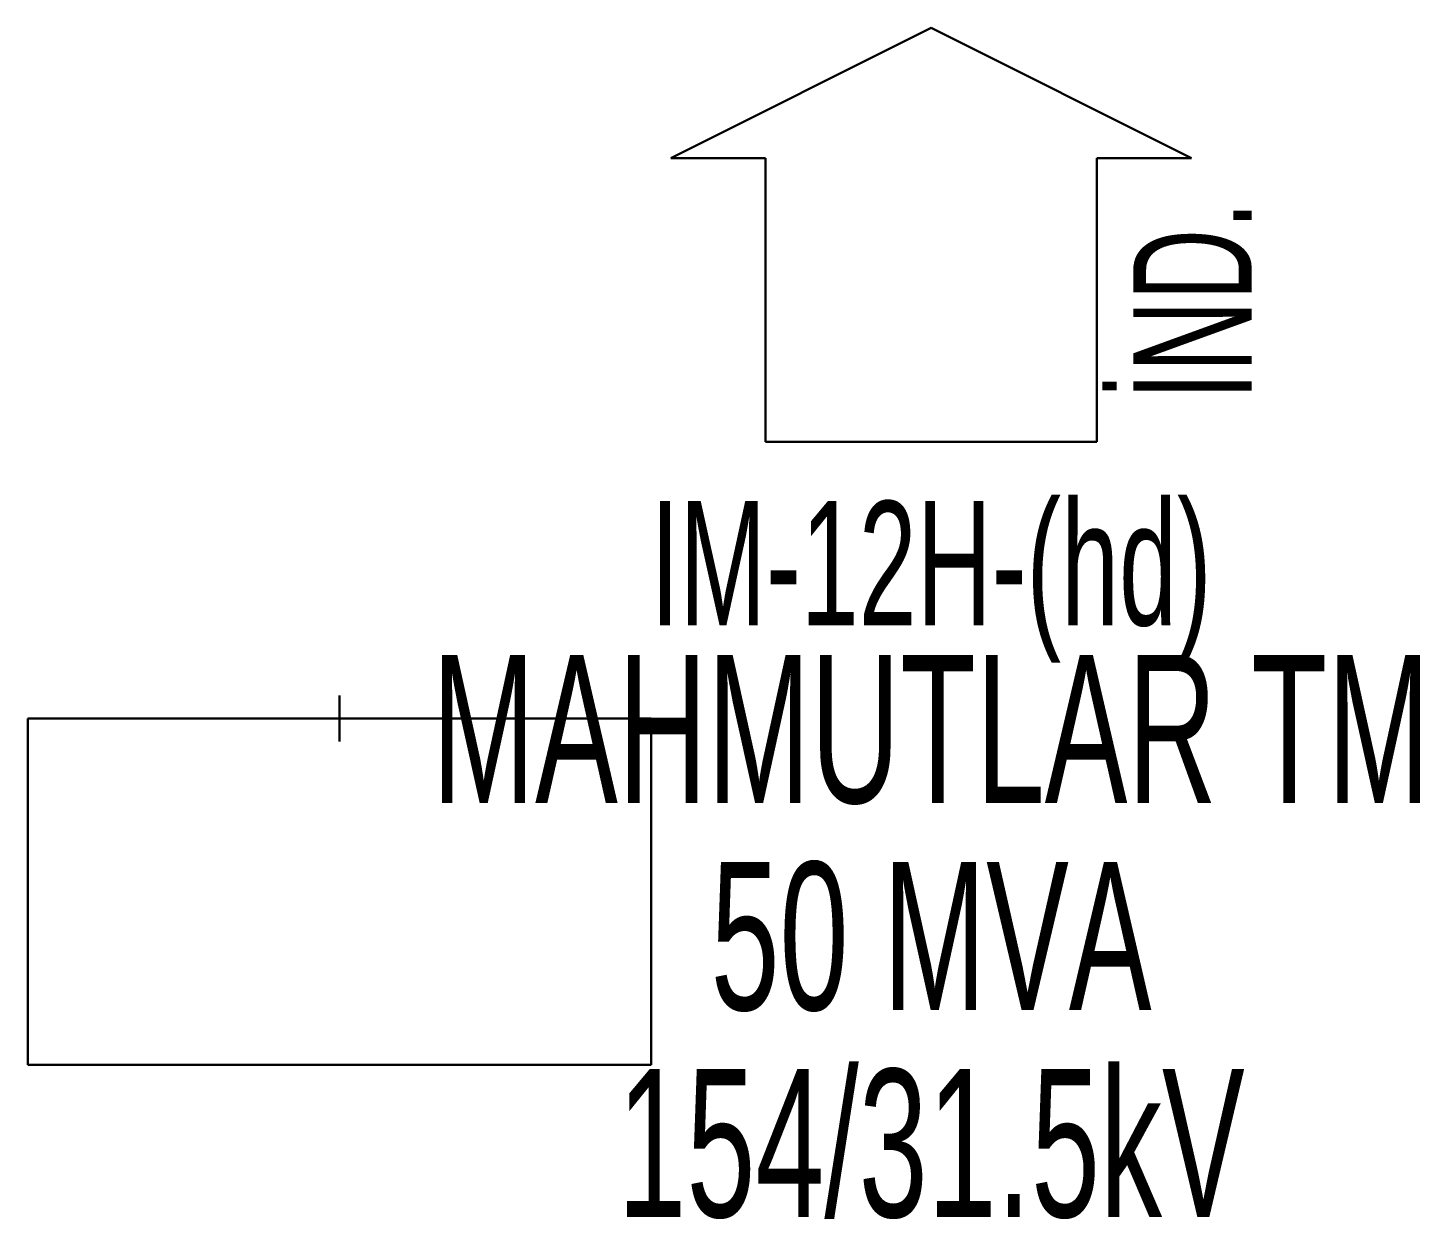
# Model space of a CAD drawing. Header units: millimetres. Extents: x 407682 to 413427, y 4045444 to 4048063.
# Drawn here: x 408216.87 to 408240.41, y 4048042.55 to 4048062.69 of the extents above; entities that cross this region are included whole.
import ezdxf
from ezdxf.enums import TextEntityAlignment as Align

# ---------------------------------------------------------------- set-up
doc = ezdxf.new("R2010")
doc.units = ezdxf.units.MM
doc.layers.add('TRAFO_MEVCUT', color=5, linetype='Continuous', lineweight=30)
doc.styles.get("Standard").update_dxf_attribs({"font": 'Arial'})

# ---------------------------------------------------------------- blocks, each defined once
blk = doc.blocks.new('MEV_INDMERK_KARE')
at = {"layer": 'TRAFO_MEVCUT', "linetype": 'Continuous'}
for p, q in [((0, 2.535), (0, 3.315)), ((-5.268651, -2.925), (-5.268651, 2.925)), ((-5.268651, 2.925), (5.268651, 2.925)), ((5.268651, 2.925), (5.268651, -2.925)), ((5.268651, -2.925), (-5.268651, -2.925))]:
    blk.add_line(p, q, dxfattribs=at)
blk = doc.blocks.new('MEV_INDMERK')
at = {"layer": 'TRAFO_MEVCUT', "linetype": 'Continuous'}
for p, q in [((-4.4, 2.4), (0, 4.6)), ((0, 4.6), (4.4, 2.4)), ((-2.8, 2.4), (-4.4, 2.4)), ((-2.8, -2.4), (-2.8, 2.4)), ((4.4, 2.4), (2.8, 2.4)), ((2.8, -2.4), (2.8, 2.4)), ((-2.8, -2.4), (2.8, -2.4))]:
    blk.add_line(p, q, dxfattribs=at)
at = {"layer": 'TRAFO_MEVCUT', "linetype": 'Continuous', "width": 0.6}
blk.add_text('İND.', height=2, rotation=90, dxfattribs=at).set_placement((5.417363, -0.010583), align=Align.CENTER)

msp = doc.modelspace()

# ---------------------------------------------------------------- block references
at = {"layer": 'TRAFO_MEVCUT'}
for name, p in [('MEV_INDMERK', (408232.143562, 4048058.085292)), ('MEV_INDMERK', (408232.143562, 4048058.085292)), ('MEV_INDMERK_KARE', (408222.143562, 4048048.085292)), ('MEV_INDMERK_KARE', (408222.143562, 4048048.085292))]:
    msp.add_blockref(name, p, dxfattribs=at)

# ---------------------------------------------------------------- texts
at = {"layer": 'TRAFO_MEVCUT', "width": 0.6}
for s, height, p in [('IM-12H-(hd)', 2.1, (408232.143562, 4048052.585292)), ('IM-12H-(hd)', 2.1, (408232.143562, 4048052.585292)), ('MAHMUTLAR TM', 2.5, (408232.143562, 4048049.585292)), ('MAHMUTLAR TM', 2.5, (408232.143562, 4048049.585292)), ('50 MVA', 2.5, (408232.143562, 4048046.085292)), ('50 MVA', 2.5, (408232.143562, 4048046.085292)), ('154/31.5kV', 2.5, (408232.143562, 4048042.585292)), ('154/31.5kV', 2.5, (408232.143562, 4048042.585292))]:
    msp.add_text(s, height=height, dxfattribs=at).set_placement(p, align=Align.CENTER)

doc.saveas('drawing.dxf')
